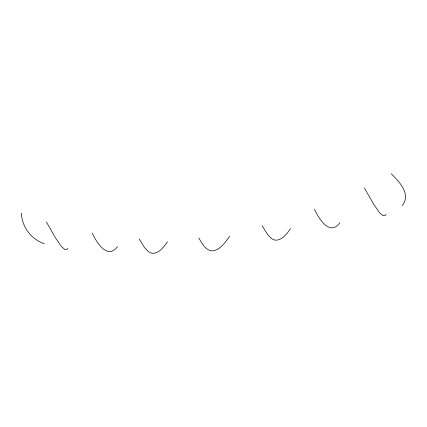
<?xml version="1.0" encoding="UTF-8"?>
<svg xmlns="http://www.w3.org/2000/svg" width="427" height="427" viewBox="0 0 427 427"><rect width="100%" height="100%" fill="white"/><g stroke="black" fill="none" stroke-linecap="round" stroke-linejoin="round"><path stroke-width="0.64" d="M402.223 205.568C411.447 194.264 399.144 181.512 391.169 173.698M229.646 236.307C225.344 242.093 220.85 249.213 213.324 250.868C205.883 251.338 202.008 243.465 198.849 237.988M167.528 241.773C164.011 246.571 160.061 252.512 153.656 253.302A19.263 11.476 83.9 0 1 148.094 251.348L144.486 247.569L139.223 238.976M290.552 228.648C287.035 233.446 283.085 239.387 276.68 240.177A19.263 11.476 83.9 0 1 271.118 238.223L267.51 234.444L262.247 225.851M117.596 246.507C107.316 260.491 96.358 241.954 92.179 232.987M339.876 222.793C329.596 236.777 318.638 218.24 314.459 209.273M67.957 248.359L67.071 249.341L65.134 249.678L61.541 246.667L55.441 237.791L46.367 221.891M385.965 214.434L385.079 215.416L383.142 215.752L379.55 212.742L373.449 203.86L364.375 187.96M44.355 243.748C31.166 239.323 21.98 227.004 21.35 213.153"/></g></svg>
